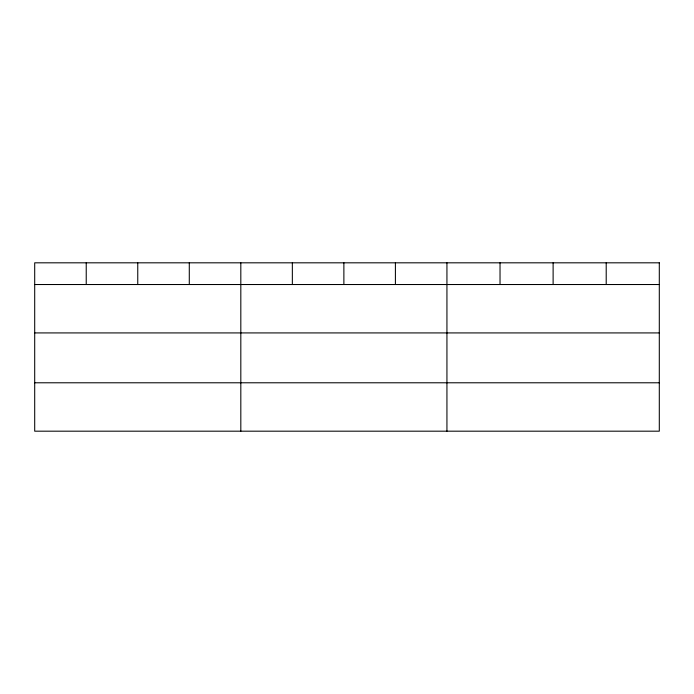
<?xml version="1.0" encoding="UTF-8"?>
<svg xmlns="http://www.w3.org/2000/svg" width="694" height="694" viewBox="0 0 694 694"><rect width="100%" height="100%" fill="white"/><g stroke="black" fill="none" stroke-linecap="round" stroke-linejoin="round"><path stroke-width="1.04" d="M34.7 284.523L659.3 284.523M34.7 332.92L659.3 332.92M34.7 382.784L659.3 382.784M606.209 262.818L606.209 284.523M553.118 262.818L553.118 284.523M500.027 262.818L500.027 284.523M446.936 262.818L446.936 431.182M395.407 262.818L395.407 284.523M343.877 262.818L343.877 284.523M292.348 262.818L292.348 284.523M240.818 262.818L240.818 431.182M189.288 262.818L189.288 284.523M137.759 262.818L137.759 284.523M86.23 262.818L86.23 284.523M659.3 262.818L34.7 262.818L34.7 431.182L659.3 431.182L659.3 262.818"/></g></svg>
